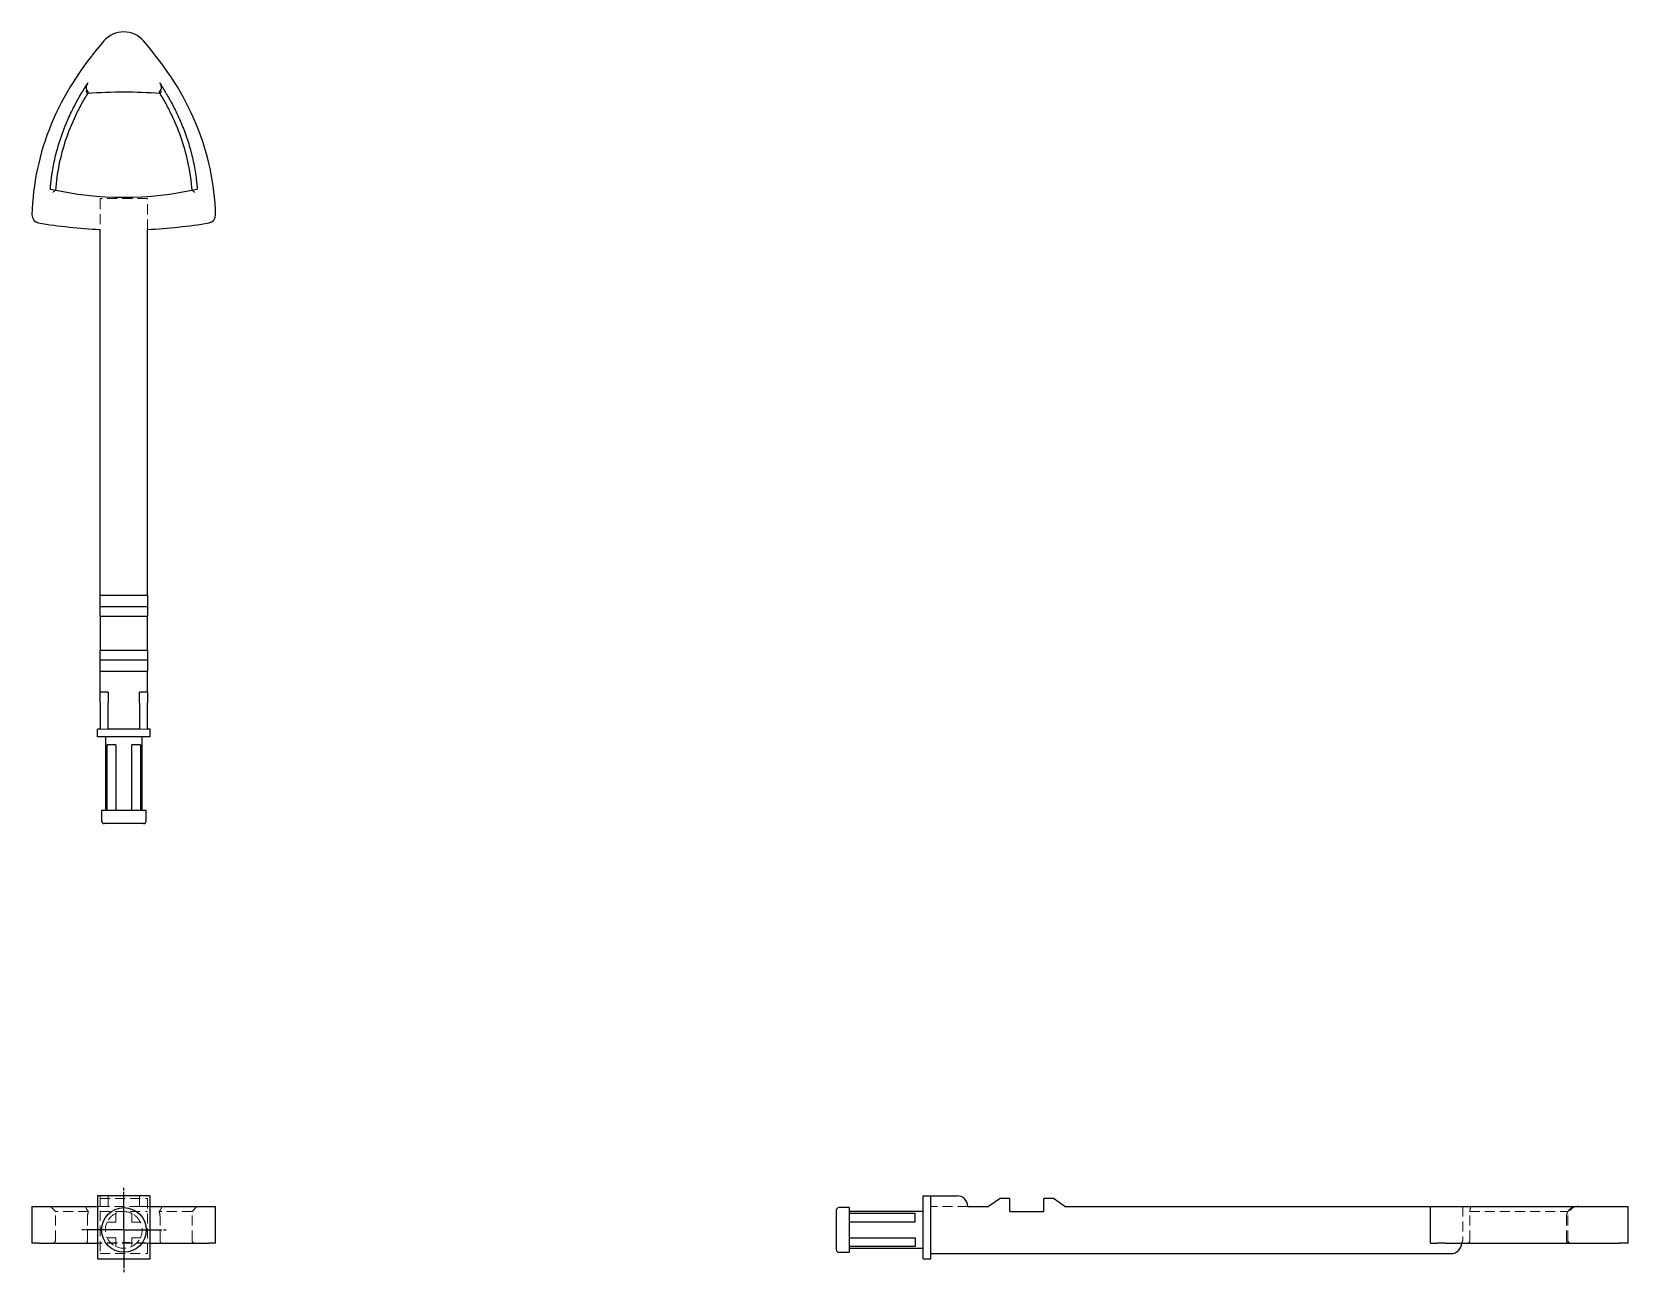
# Model space of a CAD drawing. Header units: millimetres. Extents: x 71 to 273, y 51 to 208.
import ezdxf

# ---------------------------------------------------------------- set-up
doc = ezdxf.new("R2010")
doc.units = ezdxf.units.MM
doc.linetypes.add('HIDDEN', pattern=[1.905, 1.27, -0.635])
doc.layers.add('10', color=7, linetype='Continuous')

# ---------------------------------------------------------------- blocks, each defined once
blk = doc.blocks.new('SW_CENTERMARKSYMBOL_0')
at = {"layer": '10', "color": 0}
for p, q in [((0, 2.5), (0, 4.82)), ((0, 0), (0, 2.5)), ((-2.5, 0), (-4.82, 0)), ((0, 0), (-2.5, 0)), ((0, 0), (0, -2.5)), ((0, 0), (2.5, 0)), ((2.5, 0), (4.82, 0)), ((0, -2.5), (0, -4.82))]:
    blk.add_line(p, q, dxfattribs=at)
blk = doc.blocks.new('SW_CENTERMARKSYMBOL_1')
at = {"layer": '10', "color": 0}
for p, q in [((0, 5), (0, 5.32)), ((0, 0), (0, 2.5)), ((-5, 0), (-5.32, 0)), ((0, 0), (-2.5, 0)), ((0, 0), (0, -2.5)), ((0, 0), (2.5, 0)), ((5, 0), (5.32, 0)), ((0, -5), (0, -5.32))]:
    blk.add_line(p, q, dxfattribs=at)

msp = doc.modelspace()

# ---------------------------------------------------------------- linework, layer by layer
at = {"color": 7, "linetype": 'HIDDEN', "lineweight": 18}
for p, q in [((80.01, 186.88), (80.01, 183.05)), ((85.99, 183.05), (85.99, 186.88)), ((80.01, 119.94), (81.01, 119.94)), ((84.99, 119.94), (85.99, 119.94)), ((80.01, 60.98), (80.01, 53.68)), ((80.01, 60.65), (85.99, 60.65)), ((81.01, 60.98), (81.01, 59.65)), ((84.99, 60.98), (84.99, 59.65)), ((85.99, 53.68), (85.99, 60.98)), ((74.38, 55.34), (74.38, 58.99)), ((79.68, 59.65), (80.01, 59.65)), ((81.01, 59.65), (80.01, 59.65)), ((80.01, 58.99), (85.99, 58.99)), ((84.99, 59.65), (81.01, 59.65)), ((82, 57.66), (82, 58.77)), ((84, 58.77), (84, 57.66)), ((85.99, 59.65), (84.99, 59.65)), ((85.99, 59.65), (86.32, 59.65)), ((91.62, 55.34), (91.62, 58.99)), ((189.59, 59.65), (184.94, 59.65)), ((252.11, 59.65), (252.11, 55.34)), ((253, 55.34), (253, 58.99)), ((78.42, 55.34), (78.42, 58.33)), ((80.9, 57.66), (82, 57.66)), ((84, 57.66), (85.1, 57.66)), ((87.58, 55.34), (87.58, 58.33)), ((265.21, 55.34), (265.21, 58.33)), ((265.38, 55.34), (265.38, 58.33)), ((79.68, 55.01), (80.01, 55.01)), ((85.99, 55.01), (80.01, 55.01)), ((82, 55.67), (80.9, 55.67)), ((82, 54.57), (82, 55.67)), ((84, 55.67), (84, 54.57)), ((85.1, 55.67), (84, 55.67)), ((85.99, 55.01), (86.32, 55.01)), ((80.01, 53.68), (85.99, 53.68))]:
    msp.add_line(p, q, dxfattribs=at)
at = {"color": 7, "linetype": 'Continuous', "lineweight": 25}
for p, q in [((80.01, 136.87), (80.01, 183.05)), ((85.99, 136.87), (85.99, 183.05)), ((80.01, 136.87), (85.99, 136.87)), ((80.01, 135.41), (80.01, 136.87)), ((80.01, 135.41), (85.99, 135.41)), ((80.01, 134.21), (80.01, 135.41)), ((85.99, 136.87), (85.99, 135.41)), ((85.99, 135.41), (85.99, 134.21)), ((80.01, 134.21), (85.99, 134.21)), ((80.01, 134.21), (80.01, 129.9)), ((85.99, 129.9), (85.99, 134.21)), ((80.01, 129.9), (85.99, 129.9)), ((80.01, 128.7), (80.01, 129.9)), ((85.99, 129.9), (85.99, 128.7)), ((80.01, 128.7), (85.99, 128.7)), ((80.01, 127.24), (80.01, 128.7)), ((80.01, 127.24), (85.99, 127.24)), ((80.01, 124.59), (80.01, 127.24)), ((85.99, 128.7), (85.99, 127.24)), ((85.99, 124.59), (85.99, 127.24)), ((81.01, 124.59), (80.01, 124.59)), ((80.01, 123.26), (80.01, 124.59)), ((80.01, 123.26), (80.01, 119.94)), ((81.01, 124.59), (81.01, 123.26)), ((81.01, 119.94), (81.01, 123.26)), ((85.99, 124.59), (84.99, 124.59)), ((84.99, 123.26), (84.99, 124.59)), ((84.99, 123.26), (84.99, 119.94)), ((85.99, 124.59), (85.99, 123.26)), ((85.99, 119.94), (85.99, 123.26)), ((79.68, 118.95), (79.68, 119.94)), ((80.01, 119.94), (79.68, 119.94)), ((86.32, 118.95), (79.68, 118.95)), ((80.68, 118.95), (80.68, 109.66)), ((84.99, 119.94), (81.01, 119.94)), ((85.32, 109.66), (85.32, 118.95)), ((86.32, 119.94), (85.99, 119.94)), ((86.32, 118.95), (86.32, 119.94)), ((82, 117.95), (80.9, 117.95)), ((80.9, 109.66), (80.9, 117.95)), ((82, 117.95), (82, 109.66)), ((85.1, 117.95), (84, 117.95)), ((84, 109.66), (84, 117.95)), ((85.1, 117.95), (85.1, 109.66)), ((80.2, 109.66), (80.2, 108.33)), ((85.84, 109.66), (80.2, 109.66)), ((85.84, 108.33), (85.84, 109.66)), ((85.5, 108), (80.53, 108)), ((79.68, 60.98), (79.68, 53.02)), ((86.32, 60.98), (79.68, 60.98)), ((86.32, 53.02), (86.32, 60.98)), ((183.95, 53.02), (183.95, 60.98)), ((183.95, 60.98), (184.94, 60.98)), ((184.94, 53.02), (184.94, 60.98)), ((184.94, 60.98), (188.26, 60.98)), ((193.7, 60.65), (192.24, 59.65)), ((194.9, 60.65), (193.7, 60.65)), ((194.9, 58.99), (194.9, 60.65)), ((199.21, 58.99), (199.21, 60.65)), ((200.41, 60.65), (199.21, 60.65)), ((201.87, 59.65), (200.41, 60.65)), ((71.4, 59.65), (71.4, 55.01)), ((71.4, 59.65), (72.23, 59.65)), ((72.23, 59.65), (79.68, 59.65)), ((86.32, 59.65), (93.77, 59.65)), ((93.77, 59.65), (94.6, 59.65)), ((94.6, 55.01), (94.6, 59.65)), ((173, 56.67), (173, 59.16)), ((174.66, 59.49), (173.33, 59.49)), ((174.66, 56.67), (174.66, 59.49)), ((183.95, 58.99), (174.66, 58.99)), ((174.66, 58.77), (182.95, 58.77)), ((182.95, 57.66), (182.95, 58.77)), ((189.59, 59.65), (192.24, 59.65)), ((194.9, 58.99), (199.21, 58.99)), ((201.87, 59.65), (248.05, 59.65)), ((248.05, 55.01), (248.05, 59.65)), ((248.05, 59.65), (248.88, 59.65)), ((248.88, 59.65), (249.89, 59.65)), ((271.86, 59.65), (273, 59.65)), ((273, 55.01), (273, 59.65)), ((173, 54.18), (173, 56.67)), ((182.95, 57.66), (174.66, 57.66)), ((174.66, 53.85), (174.66, 56.67)), ((72.23, 55.01), (71.4, 55.01)), ((72.23, 55.01), (79.68, 55.01)), ((86.32, 55.01), (93.77, 55.01)), ((94.6, 55.01), (93.77, 55.01)), ((174.66, 55.67), (182.95, 55.67)), ((182.95, 54.57), (174.66, 54.57)), ((182.95, 55.67), (182.95, 54.57)), ((248.05, 55.01), (248.88, 55.01)), ((249.89, 55.01), (248.88, 55.01)), ((273, 55.01), (271.86, 55.01)), ((79.68, 53.02), (86.32, 53.02)), ((173.33, 53.85), (174.66, 53.85)), ((174.66, 54.35), (183.95, 54.35)), ((183.95, 53.02), (184.94, 53.02)), ((184.94, 53.68), (250.64, 53.68))]:
    msp.add_line(p, q, dxfattribs=at)
msp.add_circle((83.02, 56.67), 2.82, dxfattribs=at)
for centre, radius, start, end in [((83, 204.68), 3.32, 41.0472, 138.9528), ((83, 138.58), 61.81, 85.7463, 94.2537), ((83, 229.54), 42.42, 257.3654, 282.6346), ((72.4, 184.87), 0.995, 178.4077, 260.4446), ((83, 247.86), 64.88, 260.4446, 267.362), ((83, 247.86), 64.88, 272.638, 279.5554), ((93.6, 184.87), 0.995, 279.5554, 1.5923), ((80.53, 108.33), 0.332, 180, 270), ((85.5, 108.33), 0.332, 270, 0), ((188.26, 59.65), 1.33, 0, 90), ((173.33, 59.16), 0.332, 90, 180), ((250.64, 55.01), 1.33, 270, 0), ((173.33, 54.18), 0.332, 180, 270)]:
    msp.add_arc(centre, radius, start, end, dxfattribs=at)
at = {"color": 7, "linetype": 'HIDDEN', "lineweight": 18}
for centre, radius, start, end in [((83, 56.67), 2.32, 115.3769, 154.6231), ((83, 56.67), 2.32, 64.6231, 115.3769), ((83, 56.67), 2.32, 25.3769, 64.6231), ((266.71, 58.33), 1.33, 90, 180), ((83, 56.67), 2.32, 154.6231, 205.3769), ((83, 56.67), 2.32, 334.6231, 25.3769), ((83, 56.67), 2.32, 205.3769, 244.6231), ((83, 56.67), 2.32, 244.6231, 295.3769), ((83, 56.67), 2.32, 295.3769, 334.6231), ((251.78, 55.34), 0.332, 304.316, 0), ((265.72, 55.34), 0.332, 180, 270)]:
    msp.add_arc(centre, radius, start, end, dxfattribs=at)
at = {"color": 7, "linetype": 'Continuous', "lineweight": 25}
for points in [[(80.5, 206.86), (74.65, 200.15), (71.62, 192.83), (71.4, 184.89)], [(94.6, 184.89), (94.38, 192.83), (91.35, 200.15), (85.5, 206.86)], [(249.89, 59.65), (257.83, 59.65), (265.15, 59.65), (271.86, 59.65)], [(249.89, 55.01), (257.83, 55.01), (265.15, 55.01), (271.86, 55.01)]]:
    msp.add_open_spline(points, degree=3, dxfattribs=at)
for points, knots in [([(73.72, 188.14), (73.72, 188.16), (73.72, 188.18), (73.73, 188.24), (73.73, 188.28), (73.74, 188.41), (73.75, 188.5), (73.77, 188.67), (73.77, 188.75), (73.8, 189.01), (73.82, 189.18), (73.86, 189.52), (73.89, 189.69), (73.93, 190.03), (73.96, 190.2), (74.04, 190.7), (74.1, 191.04), (74.31, 192.04), (74.47, 192.71), (74.75, 193.69), (74.85, 194.02), (75.01, 194.51), (75.06, 194.67), (75.17, 194.99), (75.23, 195.15), (75.35, 195.48), (75.41, 195.64), (75.53, 195.95), (75.6, 196.11), (75.79, 196.59), (75.93, 196.9), (76.21, 197.53), (76.36, 197.84), (76.58, 198.3), (76.66, 198.45), (76.82, 198.75), (76.9, 198.91), (77.06, 199.21), (77.15, 199.36), (77.31, 199.66), (77.4, 199.8), (77.53, 200.03), (77.57, 200.1), (77.64, 200.21), (77.66, 200.25), (77.7, 200.32), (77.73, 200.36), (77.76, 200.41), (77.77, 200.43), (77.79, 200.47), (77.8, 200.49), (77.82, 200.51), (77.83, 200.52), (77.84, 200.54), (77.84, 200.55), (77.85, 200.56), (77.85, 200.57), (77.86, 200.58), (77.86, 200.58), (77.87, 200.6), (77.88, 200.6), (77.89, 200.63), (77.91, 200.65), (77.93, 200.69), (77.94, 200.71), (77.97, 200.76), (77.99, 200.8), (78.06, 200.91), (78.11, 200.98), (78.2, 201.12), (78.24, 201.2), (78.34, 201.36), (78.4, 201.46), (78.46, 201.55)], [0.02521085, 0.02521085, 0.02521085, 0.02521085, 0.02530037, 0.02530037, 0.02549411, 0.02549411, 0.02588159, 0.02588159, 0.02626906, 0.02626906, 0.02704402, 0.02704402, 0.02781897, 0.02781897, 0.02859393, 0.02859393, 0.03014384, 0.03014384, 0.03324366, 0.03324366, 0.03479357, 0.03479357, 0.03556853, 0.03556853, 0.03634348, 0.03634348, 0.03711844, 0.03711844, 0.03789339, 0.03789339, 0.0394433, 0.0394433, 0.04099321, 0.04099321, 0.04176817, 0.04176817, 0.04254312, 0.04254312, 0.04331808, 0.04331808, 0.04409303, 0.04409303, 0.04448051, 0.04448051, 0.04467425, 0.04467425, 0.04486799, 0.04486799, 0.04496486, 0.04496486, 0.04506172, 0.04506172, 0.04511016, 0.04511016, 0.04515859, 0.04515859, 0.04518281, 0.04518281, 0.04520703, 0.04520703, 0.04525546, 0.04525546, 0.04535233, 0.04535233, 0.0454492, 0.0454492, 0.04564294, 0.04564294, 0.04603042, 0.04603042, 0.0464179, 0.0464179, 0.04690672, 0.04690672, 0.04690672, 0.04690672]), ([(78.53, 200.4), (78.38, 200.15), (78.23, 199.91), (77.94, 199.42), (77.52, 198.67), (76.62, 196.92), (75.18, 193.35), (74.54, 190.17), (74.38, 188)], [0, 0, 0, 0, 0.0625, 0.0625, 0.125, 0.25, 0.5, 1, 1, 1, 1]), ([(78.46, 201.55), (78.39, 201.44), (78.33, 201.33), (78.28, 201.15), (78.26, 201.1), (78.25, 200.98), (78.24, 200.92), (78.25, 200.76), (78.29, 200.66), (78.39, 200.51), (78.45, 200.45), (78.53, 200.4)], [0, 0, 0, 0, 0.25, 0.25, 0.375, 0.375, 0.5, 0.5, 0.75, 0.75, 1, 1, 1, 1]), ([(87.47, 200.4), (87.55, 200.45), (87.61, 200.51), (87.71, 200.66), (87.75, 200.76), (87.76, 200.98), (87.74, 201.1), (87.67, 201.33), (87.61, 201.44), (87.54, 201.55)], [0, 0, 0, 0, 0.25, 0.25, 0.5, 0.5, 0.75, 0.75, 1, 1, 1, 1]), ([(91.62, 188), (91.46, 190.17), (90.82, 193.35), (89.38, 196.92), (88.48, 198.67), (88.06, 199.42), (87.77, 199.91), (87.62, 200.15), (87.47, 200.4)], [0, 0, 0, 0, 0.5, 0.75, 0.875, 0.9375, 0.9375, 1, 1, 1, 1]), ([(87.54, 201.55), (87.6, 201.46), (87.66, 201.36), (87.76, 201.2), (87.8, 201.12), (87.89, 200.98), (87.94, 200.91), (88.01, 200.8), (88.03, 200.76), (88.06, 200.7), (88.07, 200.69), (88.1, 200.65), (88.11, 200.63), (88.12, 200.6), (88.13, 200.59), (88.14, 200.58), (88.15, 200.57), (88.16, 200.55), (88.16, 200.54), (88.17, 200.52), (88.18, 200.51), (88.2, 200.49), (88.21, 200.47), (88.23, 200.43), (88.24, 200.41), (88.27, 200.36), (88.3, 200.32), (88.34, 200.25), (88.36, 200.21), (88.43, 200.1), (88.47, 200.03), (88.6, 199.8), (88.69, 199.66), (88.85, 199.36), (88.94, 199.21), (89.18, 198.76), (89.34, 198.45), (89.64, 197.84), (89.79, 197.53), (90.07, 196.91), (90.2, 196.6), (90.4, 196.12), (90.46, 195.97), (90.59, 195.65), (90.65, 195.49), (90.77, 195.16), (90.82, 195), (90.94, 194.68), (90.99, 194.52), (91.15, 194.03), (91.25, 193.7), (91.44, 193.04), (91.52, 192.71), (91.69, 192.05), (91.76, 191.71), (91.9, 191.04), (91.96, 190.7), (92.07, 190.03), (92.12, 189.69), (92.18, 189.18), (92.2, 189.01), (92.23, 188.75), (92.23, 188.67), (92.25, 188.5), (92.26, 188.41), (92.27, 188.28), (92.27, 188.24), (92.28, 188.18), (92.28, 188.16), (92.28, 188.14)], [0.0242795, 0.0242795, 0.0242795, 0.0242795, 0.02476898, 0.02476898, 0.0251566, 0.0251566, 0.02554423, 0.02554423, 0.02573804, 0.02573804, 0.02583494, 0.02583494, 0.02593185, 0.02593185, 0.0259803, 0.0259803, 0.02602876, 0.02602876, 0.02607721, 0.02607721, 0.02612566, 0.02612566, 0.02622257, 0.02622257, 0.02631947, 0.02631947, 0.02651329, 0.02651329, 0.0267071, 0.0267071, 0.02709472, 0.02709472, 0.02786997, 0.02786997, 0.02864522, 0.02864522, 0.03019571, 0.03019571, 0.03174621, 0.03174621, 0.03329671, 0.03329671, 0.03407195, 0.03407195, 0.0348472, 0.0348472, 0.03562245, 0.03562245, 0.0363977, 0.0363977, 0.03794819, 0.03794819, 0.03949869, 0.03949869, 0.04104919, 0.04104919, 0.04259968, 0.04259968, 0.04415018, 0.04415018, 0.04492543, 0.04492543, 0.04531305, 0.04531305, 0.04570067, 0.04570067, 0.04589449, 0.04589449, 0.045984, 0.045984, 0.045984, 0.045984])]:
    msp.add_open_spline(points, degree=3, knots=knots, dxfattribs=at)
at = {"color": 7, "linetype": 'HIDDEN', "lineweight": 18}
for points, knots in [([(78.42, 200.21), (78.42, 200.21), (78.41, 200.22), (78.41, 200.23), (78.39, 200.25), (78.38, 200.28), (78.35, 200.32), (78.3, 200.41), (78.25, 200.49), (78.22, 200.53)], [0, 0, 0, 0, 0.093148, 0.189283, 0.28897, 0.392717, 0.500978, 0.706807, 1, 1, 1, 1]), ([(87.78, 200.53), (87.77, 200.51), (87.75, 200.48), (87.72, 200.44), (87.7, 200.4), (87.68, 200.36), (87.66, 200.34), (87.64, 200.3), (87.61, 200.26), (87.59, 200.22), (87.59, 200.22), (87.58, 200.21)], [0, 0, 0, 0, 0.108008, 0.20617, 0.294503, 0.373029, 0.441777, 0.500792, 0.678052, 0.84367, 1, 1, 1, 1]), ([(74.02, 187.73), (74.04, 187.74), (74.07, 187.77), (74.11, 187.8), (74.15, 187.83), (74.2, 187.87), (74.26, 187.91), (74.32, 187.96), (74.37, 187.99), (74.37, 187.99), (74.38, 188)], [0, 0, 0, 0, 0.104986, 0.18839, 0.250235, 0.383752, 0.500519, 0.686512, 0.850897, 1, 1, 1, 1]), ([(91.62, 188), (91.63, 188), (91.63, 188), (91.64, 187.99), (91.65, 187.97), (91.68, 187.96), (91.71, 187.93), (91.75, 187.9), (91.8, 187.87), (91.85, 187.83), (91.91, 187.78), (91.95, 187.75), (91.98, 187.73)], [0, 0, 0, 0, 0.073297, 0.149455, 0.229455, 0.314148, 0.404257, 0.50039, 0.616917, 0.750407, 0.851083, 1, 1, 1, 1]), ([(85.99, 186.97), (84.99, 186.97), (84, 186.97), (82, 186.97), (81.01, 186.97), (80.01, 186.97)], [0, 0, 0, 0, 0.5, 0.5, 1, 1, 1, 1]), ([(78.53, 58.99), (78.38, 58.99), (78.23, 58.99), (77.94, 58.99), (77.52, 58.99), (76.62, 58.99), (75.18, 58.99), (74.54, 58.99), (74.38, 58.99)], [0, 0, 0, 0, 0.0625, 0.0625, 0.125, 0.25, 0.5, 1, 1, 1, 1]), ([(78.46, 59.65), (78.39, 59.65), (78.33, 59.64), (78.28, 59.6), (78.26, 59.58), (78.25, 59.54), (78.24, 59.51), (78.25, 59.42), (78.29, 59.34), (78.39, 59.17), (78.45, 59.08), (78.53, 58.99)], [0, 0, 0, 0, 0.25, 0.25, 0.375, 0.375, 0.5, 0.5, 0.75, 0.75, 1, 1, 1, 1]), ([(87.47, 58.99), (87.55, 59.08), (87.61, 59.17), (87.71, 59.34), (87.75, 59.41), (87.76, 59.54), (87.74, 59.59), (87.67, 59.64), (87.61, 59.65), (87.54, 59.65)], [0, 0, 0, 0, 0.25, 0.25, 0.5, 0.5, 0.75, 0.75, 1, 1, 1, 1]), ([(87.47, 58.99), (87.51, 58.89), (87.53, 58.79), (87.57, 58.56), (87.58, 58.45), (87.58, 58.33)], [0, 0, 0, 0, 0.5, 0.5, 1, 1, 1, 1]), ([(91.62, 58.99), (91.46, 58.99), (90.82, 58.99), (89.38, 58.99), (88.48, 58.99), (88.06, 58.99), (87.77, 58.99), (87.62, 58.99), (87.47, 58.99)], [0, 0, 0, 0, 0.5, 0.75, 0.875, 0.9375, 0.9375, 1, 1, 1, 1]), ([(253, 58.99), (255.17, 58.99), (258.35, 58.99), (261.92, 58.99), (263.67, 58.99), (264.42, 58.99), (264.91, 58.99), (265.15, 58.99), (265.4, 58.99)], [0, 0, 0, 0, 0.5, 0.75, 0.875, 0.9375, 0.9375, 1, 1, 1, 1]), ([(265.4, 58.99), (265.34, 58.89), (265.3, 58.79), (265.23, 58.56), (265.21, 58.45), (265.21, 58.33)], [0, 0, 0, 0, 0.5, 0.5, 1, 1, 1, 1]), ([(265.4, 58.99), (265.45, 59.08), (265.51, 59.17), (265.66, 59.34), (265.76, 59.41), (265.98, 59.54), (266.1, 59.59), (266.33, 59.64), (266.44, 59.65), (266.55, 59.65)], [0, 0, 0, 0, 0.25, 0.25, 0.5, 0.5, 0.75, 0.75, 1, 1, 1, 1]), ([(74.02, 55.01), (74.04, 55.01), (74.07, 55.01), (74.11, 55.02), (74.15, 55.03), (74.2, 55.05), (74.26, 55.1), (74.32, 55.16), (74.37, 55.25), (74.37, 55.31), (74.38, 55.34)], [0, 0, 0, 0, 0.104986, 0.18839, 0.250235, 0.383752, 0.500519, 0.686512, 0.850897, 1, 1, 1, 1]), ([(78.42, 55.34), (78.42, 55.32), (78.41, 55.29), (78.41, 55.24), (78.39, 55.19), (78.38, 55.14), (78.35, 55.09), (78.3, 55.03), (78.25, 55.02), (78.22, 55.01)], [0, 0, 0, 0, 0.093148, 0.189283, 0.28897, 0.392717, 0.500978, 0.706807, 1, 1, 1, 1]), ([(85.99, 55.02), (84.99, 55.04), (84, 55.07), (82, 55.07), (81.01, 55.04), (80.01, 55.02)], [0, 0, 0, 0, 0.5, 0.5, 1, 1, 1, 1]), ([(87.78, 55.01), (87.77, 55.01), (87.75, 55.01), (87.72, 55.02), (87.7, 55.04), (87.68, 55.06), (87.66, 55.08), (87.64, 55.11), (87.61, 55.17), (87.59, 55.25), (87.59, 55.31), (87.58, 55.34)], [0, 0, 0, 0, 0.108008, 0.20617, 0.294503, 0.373029, 0.441777, 0.500792, 0.678052, 0.84367, 1, 1, 1, 1]), ([(91.62, 55.34), (91.63, 55.33), (91.63, 55.3), (91.64, 55.25), (91.65, 55.21), (91.68, 55.16), (91.71, 55.12), (91.75, 55.09), (91.8, 55.05), (91.85, 55.03), (91.91, 55.01), (91.95, 55.01), (91.98, 55.01)], [0, 0, 0, 0, 0.073297, 0.149455, 0.229455, 0.314148, 0.404257, 0.50039, 0.616917, 0.750407, 0.851083, 1, 1, 1, 1]), ([(253, 55.34), (253, 55.33), (253, 55.3), (252.99, 55.25), (252.97, 55.21), (252.96, 55.16), (252.93, 55.12), (252.9, 55.09), (252.87, 55.05), (252.83, 55.03), (252.78, 55.01), (252.75, 55.01), (252.73, 55.01)], [0, 0, 0, 0, 0.073297, 0.149455, 0.229455, 0.314148, 0.404257, 0.50039, 0.616917, 0.750407, 0.851083, 1, 1, 1, 1]), ([(265.53, 55.01), (265.51, 55.01), (265.48, 55.01), (265.44, 55.02), (265.4, 55.04), (265.36, 55.06), (265.34, 55.08), (265.3, 55.11), (265.26, 55.17), (265.22, 55.25), (265.22, 55.31), (265.21, 55.34)], [0, 0, 0, 0, 0.108008, 0.20617, 0.294503, 0.373029, 0.441777, 0.500792, 0.678052, 0.84367, 1, 1, 1, 1])]:
    msp.add_open_spline(points, degree=3, knots=knots, dxfattribs=at)
for points in [[(80.01, 186.88), (80.01, 186.91), (80.01, 186.94), (80.01, 186.97)], [(85.99, 186.97), (85.99, 186.94), (85.99, 186.91), (85.99, 186.88)], [(74.38, 58.99), (74.15, 59.21), (73.94, 59.44), (73.72, 59.65)], [(78.42, 58.33), (78.42, 58.57), (78.46, 58.8), (78.53, 58.99)], [(92.28, 59.65), (92.06, 59.44), (91.85, 59.21), (91.62, 58.99)], [(253.14, 59.65), (253.09, 59.44), (253.04, 59.21), (253, 58.99)], [(251.97, 55.02), (251.97, 55.04), (251.97, 55.07), (251.97, 55.07)]]:
    msp.add_open_spline(points, degree=3, dxfattribs=at)

# ---------------------------------------------------------------- block references
at = {"layer": '10'}
for name, p in [('SW_CENTERMARKSYMBOL_1', (83.02, 56.67)), ('SW_CENTERMARKSYMBOL_0', (83, 56.67))]:
    msp.add_blockref(name, p, dxfattribs=at)

doc.saveas('drawing.dxf')
